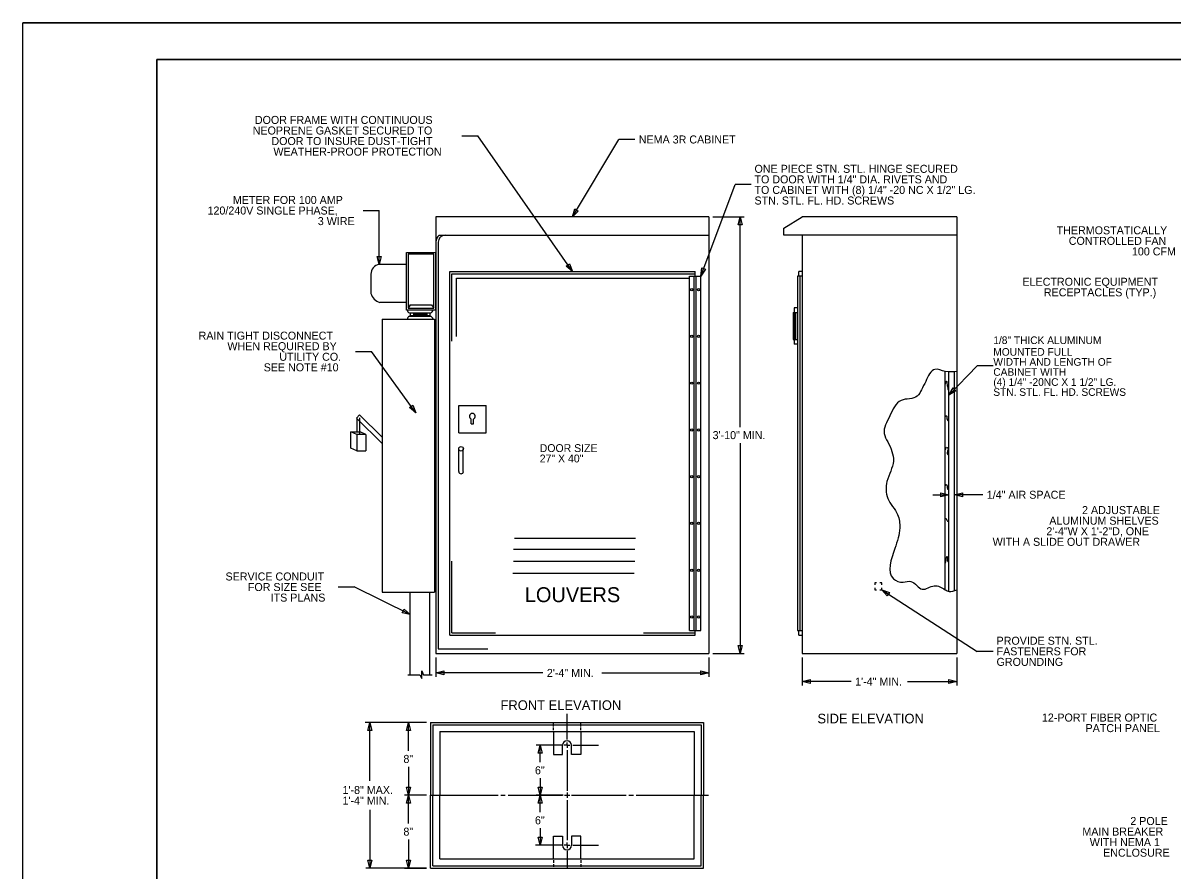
# Model space of a CAD drawing. Extents: x 507342 to 704973, y 495655 to 704964.
# Drawn here: x 507342.3 to 507816.2, y 495965.7 to 496315 of the extents above; entities that cross this region are included whole.
import ezdxf

# ---------------------------------------------------------------- set-up
doc = ezdxf.new("R2010")
doc.units = 0
doc.layers.add('1', color=7, linetype='Continuous')
doc.layers.add('41', color=7, linetype='Continuous')

msp = doc.modelspace()

# ---------------------------------------------------------------- linework, layer by layer
at = {"layer": '1'}
for p, q in [((508390.46, 496315.03), (507342.28, 496315.03)), ((507397.46, 496300.03), (507397.46, 495670.03)), ((508387.46, 496300.03), (507397.46, 496300.03)), ((507523.22, 496268.55), (507529.82, 496268.55)), ((507568.89, 496212.57), (507529.82, 496268.55)), ((507568.85, 496235.07), (507588.02, 496267.02)), ((507594.61, 496267.02), (507588.02, 496267.02)), ((507621.85, 496210.69), (507636.04, 496248.39)), ((507642.64, 496248.39), (507636.04, 496248.39)), ((507482.57, 496237.69), (507489.17, 496237.69)), ((507489.17, 496215.43), (507489.17, 496237.69)), ((507512.58, 496235.07), (507512.58, 496055.09)), ((507625.12, 496235.07), (507512.58, 496235.07)), ((507625.12, 496235.07), (507625.12, 496055.09)), ((507626.77, 496235.07), (507639.66, 496235.07)), ((507638.01, 496148.38), (507638.01, 496235.07)), ((507656.11, 496230.39), (507663.61, 496235.07)), ((507727.36, 496235.07), (507663.61, 496235.07)), ((507727.36, 496235.07), (507727.36, 496055.09)), ((507656.11, 496227.57), (507656.11, 496230.39)), ((507513.54, 496224.66), (507513.54, 496185.3)), ((507513.97, 496227.57), (507625.12, 496227.57)), ((507727.36, 496227.57), (507656.11, 496227.57)), ((507663.61, 496227.57), (507663.61, 496055.09)), ((507500.52, 496215.42), (507489.18, 496215.42)), ((507485.82, 496203.51), (507485.82, 496211.49)), ((507518.27, 496062.59), (507518.27, 496212.57)), ((507518.27, 496212.57), (507619.51, 496212.57)), ((507519.2, 496211.64), (507619.03, 496211.64)), ((507519.2, 496183.81), (507519.2, 496211.64)), ((507617.17, 496064.45), (507617.17, 496210.69)), ((507617.17, 496210.69), (507621.85, 496210.69)), ((507619.03, 496064.45), (507619.03, 496210.69)), ((507619.51, 496210.69), (507619.51, 496212.57)), ((507619.96, 496064.45), (507619.96, 496210.69)), ((507621.85, 496064.45), (507621.85, 496210.69)), ((507661.75, 496210.69), (507661.75, 496064.45)), ((507663.61, 496210.69), (507661.75, 496210.69)), ((507663.61, 496212.57), (507662.2, 496212.57)), ((507662.2, 496210.69), (507662.2, 496212.57)), ((507662.68, 496210.69), (507662.68, 496064.45)), ((507521.09, 496209.76), (507617.17, 496209.76)), ((507521.09, 496185.73), (507521.09, 496209.76)), ((507618.1, 496205.08), (507618.1, 496205.08)), ((507620.92, 496205.08), (507620.92, 496205.08)), ((507500.52, 496199.79), (507489.39, 496199.79)), ((507502.02, 496198.77), (507501.09, 496197.39)), ((507502.02, 496198.77), (507510.81, 496198.77)), ((507510.81, 496198.77), (507511.68, 496197.45)), ((507659.86, 496195.69), (507659.86, 496184.44)), ((507659.86, 496195.69), (507661.75, 496195.69)), ((507661.75, 496197.58), (507660.34, 496197.58)), ((507660.34, 496197.58), (507660.34, 496195.69)), ((507660.34, 496195.69), (507660.34, 496184.44)), ((507660.82, 496195.69), (507660.82, 496184.44)), ((507490.38, 496192.92), (507490.38, 496080.37)), ((507490.38, 496192.92), (507512.01, 496192.92)), ((507501.66, 496195.47), (507510.45, 496195.47)), ((507501.66, 496194.12), (507510.45, 496194.12)), ((507502.02, 496195.47), (507502.02, 496194.12)), ((507502.44, 496194.42), (507509.79, 496194.42)), ((507503.22, 496194.96), (507509.1, 496194.96)), ((507504.21, 496192.92), (507510.3, 496192.92)), ((507510.06, 496195.47), (507510.06, 496194.12)), ((507512.01, 496192.92), (507512.01, 496080.37)), ((507513.54, 496185.3), (507513.54, 496115.95)), ((507618.1, 496185.79), (507618.1, 496185.79)), ((507620.92, 496185.79), (507620.92, 496185.79)), ((507659.86, 496184.44), (507661.75, 496184.44)), ((507660.34, 496184.44), (507660.34, 496182.58)), ((507661.75, 496182.58), (507660.34, 496182.58)), ((507479.47, 496179.6), (507486.07, 496179.6)), ((507504.32, 496154.31), (507486.07, 496179.6)), ((507724.16, 496161.57), (507735.87, 496173.68)), ((507742.47, 496173.68), (507735.87, 496173.68)), ((507722.68, 496081.34), (507722.68, 496171.33)), ((507724.16, 496080.74), (507724.16, 496171.2)), ((507726.43, 496081.02), (507726.43, 496171.17)), ((507618.1, 496166.5), (507618.1, 496166.5)), ((507620.92, 496166.5), (507620.92, 496166.5)), ((507481.11, 496153.47), (507479.8, 496152.12)), ((507490.38, 496144.21), (507481.11, 496153.47)), ((507522.02, 496146.01), (507522.02, 496157.26)), ((507522.02, 496157.26), (507533.27, 496157.26)), ((507533.27, 496146.01), (507533.27, 496157.26)), ((507490.38, 496141.57), (507479.8, 496152.12)), ((507480, 496151.91), (507480, 496146.15)), ((507481.08, 496152.21), (507481.08, 496145.64)), ((507527.12, 496149.7), (507527.15, 496151.71)), ((507527.12, 496149.7), (507528.05, 496149.7)), ((507528.05, 496149.7), (507528.05, 496151.71)), ((507479.97, 496145.37), (507477.55, 496146.42)), ((507477.55, 496139.68), (507477.55, 496146.42)), ((507477.55, 496146.42), (507481.29, 496146.42)), ((507483.72, 496145.37), (507479.97, 496145.37)), ((507479.97, 496145.37), (507479.97, 496138.6)), ((507483.72, 496145.37), (507481.29, 496146.42)), ((507483.72, 496145.37), (507483.72, 496138.6)), ((507522.02, 496146.01), (507533.27, 496146.01)), ((507618.1, 496147.21), (507618.1, 496147.21)), ((507620.92, 496147.21), (507620.92, 496147.21)), ((507479.97, 496138.6), (507477.55, 496139.68)), ((507522.02, 496130.08), (507522.02, 496139.44)), ((507523.88, 496130.08), (507523.88, 496139.44)), ((507638.01, 496141.78), (507638.01, 496055.09)), ((507479.97, 496138.6), (507483.72, 496138.6)), ((507618.1, 496127.92), (507618.1, 496127.92)), ((507620.92, 496127.92), (507620.92, 496127.92)), ((507727.36, 496124.66), (507727.36, 496118.84)), ((507717.56, 496120.49), (507724.16, 496120.49)), ((507738.13, 496120.49), (507726.43, 496120.49)), ((507513.54, 496115.95), (507513.54, 496056.91)), ((507618.1, 496108.63), (507618.1, 496108.63)), ((507620.92, 496108.63), (507620.92, 496108.63)), ((507544.96, 496102.64), (507594.91, 496102.64)), ((507544.65, 496098.02), (507594.6, 496098.02)), ((507519.2, 496063.52), (507519.2, 496093.15)), ((507544.65, 496093.1), (507594.6, 496093.1)), ((507544.33, 496088.17), (507594.29, 496088.17)), ((507618.1, 496089.37), (507618.1, 496089.37)), ((507620.92, 496089.37), (507620.92, 496089.37)), ((507472.32, 496082.46), (507478.92, 496082.46)), ((507502.03, 496071.11), (507478.92, 496082.46)), ((507694.36, 496084.16), (507693.61, 496084.16)), ((507693.61, 496084.16), (507693.61, 496083.38)), ((507693.61, 496082.12), (507693.61, 496081.34)), ((507696.43, 496084.16), (507695.68, 496084.16)), ((507696.43, 496083.38), (507696.43, 496084.16)), ((507696.43, 496081.34), (507696.43, 496082.09)), ((507490.38, 496080.37), (507512.01, 496080.37)), ((507502.02, 496045.99), (507502.02, 496080.37)), ((507510.06, 496045.93), (507510.06, 496080.37)), ((507693.61, 496081.34), (507694.36, 496081.34)), ((507695.68, 496081.34), (507696.43, 496081.34)), ((507696.43, 496081.34), (507735.87, 496055.87)), ((507618.1, 496070.09), (507618.1, 496070.09)), ((507620.92, 496070.09), (507620.92, 496070.09)), ((507519.2, 496063.52), (507537.14, 496063.52)), ((507598.16, 496063.52), (507619.03, 496063.52)), ((507617.17, 496064.45), (507621.85, 496064.45)), ((507619.51, 496062.59), (507619.51, 496064.45)), ((507661.75, 496064.45), (507663.61, 496064.45)), ((507662.2, 496062.59), (507662.2, 496064.45)), ((507518.27, 496062.59), (507619.51, 496062.59)), ((507662.2, 496062.59), (507663.61, 496062.59)), ((507512.58, 496055.09), (507625.12, 496055.09)), ((507513.54, 496056.91), (507533.93, 496056.91)), ((507626.77, 496055.09), (507639.66, 496055.09)), ((507663.61, 496055.09), (507727.36, 496055.09)), ((507742.47, 496055.87), (507735.87, 496055.87)), ((507512.58, 496053.44), (507512.58, 496045.37)), ((507625.12, 496053.44), (507625.12, 496045.37)), ((507663.61, 496053.44), (507663.61, 496041.81)), ((507727.36, 496053.44), (507727.36, 496041.81)), ((507501, 496046.23), (507505.91, 496046.23)), ((507505.91, 496046.23), (507506.71, 496044.71)), ((507506.71, 496044.71), (507506.76, 496047.09)), ((507506.76, 496047.09), (507506.78, 496047.83)), ((507506.78, 496047.83), (507507.49, 496046.12)), ((507511.1, 496046.13), (507507.59, 496046.13)), ((507556.7, 496047.02), (507512.58, 496047.02)), ((507581.01, 496047.02), (507625.12, 496047.02)), ((507683.83, 496043.46), (507663.61, 496043.46)), ((507707.14, 496043.46), (507727.36, 496043.46)), ((507566.65, 496019.51), (507566.65, 496030.13)), ((507508.54, 496026.56), (507483.4, 496026.56)), ((507508.75, 496026.56), (507483.69, 496026.56)), ((507485.34, 496002.57), (507485.34, 496026.56)), ((507508.75, 496026.56), (507499.62, 496026.56)), ((507501.27, 496014.86), (507501.27, 496026.56)), ((507510.4, 496026.56), (507622.89, 496026.56)), ((507510.4, 496026.56), (507510.4, 495996.56)), ((507511.36, 496025.63), (507621.96, 496025.63)), ((507511.36, 496025.63), (507511.36, 495996.56)), ((507561.04, 496024.97), (507561.04, 496026.14)), ((507572.29, 496024.97), (507572.29, 496026.14)), ((507621.96, 496025.63), (507621.96, 495996.56)), ((507622.89, 496026.56), (507622.89, 495996.56)), ((507514.15, 496022.81), (507619.14, 496022.81)), ((507514.15, 496022.81), (507514.15, 495996.56)), ((507561.04, 496023.35), (507561.04, 496024.49)), ((507561.04, 496022.81), (507561.04, 496013.42)), ((507572.29, 496023.35), (507572.29, 496024.49)), ((507572.29, 496022.81), (507572.29, 496013.42)), ((507619.14, 496022.81), (507619.14, 495996.56)), ((507565, 496017.17), (507553.89, 496017.17)), ((507555.54, 496010.16), (507555.54, 496017.17)), ((507564.79, 496013.42), (507564.79, 496017.17)), ((507566.65, 496017.17), (507565.54, 496017.17)), ((507566.65, 496017.17), (507566.65, 496018.31)), ((507566.65, 496017.17), (507567.79, 496017.17)), ((507566.65, 496017.17), (507566.65, 496016.06)), ((507568.54, 496013.42), (507568.54, 496017.17)), ((507569.08, 496017.17), (507579.61, 496017.17)), ((507561.04, 496013.42), (507564.79, 496013.42)), ((507566.65, 496015.13), (507566.65, 495998.45)), ((507572.29, 496013.42), (507568.54, 496013.42)), ((507501.27, 496008.26), (507501.27, 495996.56)), ((507555.54, 496003.56), (507555.54, 495996.55)), ((507566.65, 495997.64), (507566.65, 495995.45)), ((507508.75, 495996.56), (507499.62, 495996.56)), ((507499.62, 495996.56), (507499.62, 495996.56)), ((507501.27, 495984.87), (507501.27, 495996.56)), ((507510.4, 495966.57), (507510.4, 495996.56)), ((507510.4, 495996.56), (507538.21, 495996.56)), ((507511.36, 495967.5), (507511.36, 495996.56)), ((507514.15, 495970.32), (507514.15, 495996.56)), ((507539.35, 495996.56), (507541.21, 495996.56)), ((507542.35, 495996.56), (507564.85, 495996.56)), ((507565, 495996.55), (507553.89, 495996.55)), ((507565, 495996.55), (507553.89, 495996.55)), ((507555.54, 495989.54), (507555.54, 495996.55)), ((507565.6, 495996.56), (507567.79, 495996.56)), ((507566.65, 495996.56), (507566.65, 495996.56)), ((507566.65, 495994.61), (507566.65, 495978)), ((507568.54, 495996.56), (507591.04, 495996.56)), ((507592.18, 495996.56), (507594.04, 495996.56)), ((507595.18, 495996.56), (507625.02, 495996.56)), ((507619.14, 495970.32), (507619.14, 495996.56)), ((507621.96, 495967.5), (507621.96, 495996.56)), ((507622.89, 495966.57), (507622.89, 495996.56)), ((507485.34, 495990.56), (507485.34, 495966.57)), ((507555.54, 495982.94), (507555.54, 495975.93)), ((507501.27, 495978.27), (507501.27, 495966.57)), ((507561.04, 495970.32), (507561.04, 495979.68)), ((507561.04, 495979.68), (507564.79, 495979.68)), ((507564.79, 495979.68), (507564.79, 495975.93)), ((507568.54, 495979.68), (507568.54, 495975.93)), ((507572.29, 495979.68), (507568.54, 495979.68)), ((507572.29, 495970.32), (507572.29, 495979.68)), ((507564.28, 495975.93), (507553.72, 495975.93)), ((507565, 495975.93), (507553.89, 495975.93)), ((507566.65, 495975.93), (507565.54, 495975.93)), ((507566.65, 495975.93), (507566.65, 495977.07)), ((507566.65, 495975.93), (507567.79, 495975.93)), ((507566.65, 495975.93), (507566.65, 495974.82)), ((507566.65, 495973.62), (507566.65, 495966.57)), ((507569.08, 495975.93), (507579.61, 495975.93)), ((507514.15, 495970.32), (507619.14, 495970.32)), ((507561.04, 495969.78), (507561.04, 495968.64)), ((507572.29, 495969.78), (507572.29, 495968.64)), ((507508.75, 495966.57), (507483.69, 495966.57)), ((507499.62, 495966.57), (507508.75, 495966.57)), ((507499.62, 495966.57), (507499.62, 495966.57)), ((507510.4, 495966.57), (507622.89, 495966.57)), ((507511.36, 495967.5), (507621.96, 495967.5)), ((507561.04, 495968.16), (507561.04, 495966.99)), ((507572.29, 495968.16), (507572.29, 495966.99))]:
    msp.add_line(p, q, dxfattribs=at)
for points in [[(507571.26, 496237.48), (507568.85, 496235.07), (507569.84, 496238.33)], [(507637.19, 496231.77), (507638.01, 496235.07), (507638.84, 496231.77)], [(507500.52, 496196.64), (507500.52, 496220.43), (507512.4, 496220.43), (507512.4, 496196.64)], [(507501.12, 496219.68), (507501.12, 496197.36), (507511.68, 496197.36), (507511.68, 496219.68)], [(507489.99, 496218.73), (507489.17, 496215.43), (507488.34, 496218.73)], [(507567.68, 496215.75), (507568.89, 496212.57), (507566.33, 496214.81)], [(507623.79, 496213.48), (507621.85, 496210.69), (507622.24, 496214.06)], [(507727.05, 496163.37), (507724.16, 496161.57), (507725.86, 496164.52)], [(507503.06, 496157.47), (507504.32, 496154.31), (507501.72, 496156.5)], [(507720.86, 496121.31), (507724.16, 496120.49), (507720.86, 496119.66)], [(507729.73, 496119.66), (507726.43, 496120.49), (507729.73, 496121.31)], [(507698.75, 496078.85), (507696.43, 496081.34), (507699.65, 496080.24)], [(507499.43, 496073.3), (507502.03, 496071.11), (507498.71, 496071.82)], [(507638.84, 496058.39), (507638.01, 496055.09), (507637.19, 496058.39)], [(507515.88, 496046.2), (507512.58, 496047.02), (507515.88, 496047.85)], [(507621.82, 496047.85), (507625.12, 496047.02), (507621.82, 496046.2)], [(507666.91, 496042.63), (507663.61, 496043.46), (507666.91, 496044.28)], [(507724.06, 496044.28), (507727.36, 496043.46), (507724.06, 496042.63)], [(507484.51, 496023.26), (507485.34, 496026.56), (507486.16, 496023.26)], [(507500.44, 496023.26), (507501.27, 496026.56), (507502.09, 496023.26)], [(507554.71, 496013.87), (507555.54, 496017.17), (507556.36, 496013.87)], [(507502.09, 495999.86), (507501.27, 495996.56), (507500.44, 495999.86)], [(507556.36, 495999.85), (507555.54, 495996.55), (507554.71, 495999.85)], [(507500.44, 495993.26), (507501.27, 495996.56), (507502.09, 495993.26)], [(507554.71, 495993.25), (507555.54, 495996.55), (507556.36, 495993.25)], [(507556.36, 495979.23), (507555.54, 495975.93), (507554.71, 495979.23)], [(507486.16, 495969.87), (507485.34, 495966.57), (507484.51, 495969.87)], [(507502.09, 495969.87), (507501.27, 495966.57), (507500.44, 495969.87)]]:
    msp.add_lwpolyline(points, close=True, dxfattribs=at)
for centre, radius in [((507618.1, 496205.07), 0.469), ((507620.92, 496205.07), 0.469), ((507618.1, 496185.79), 0.469), ((507620.92, 496185.79), 0.469), ((507618.1, 496166.5), 0.469), ((507620.92, 496166.5), 0.469), ((507618.1, 496147.22), 0.469), ((507620.92, 496147.22), 0.469), ((507522.96, 496139.45), 0.937), ((507618.1, 496127.93), 0.469), ((507620.92, 496127.93), 0.469), ((507618.1, 496108.65), 0.469), ((507620.92, 496108.65), 0.469), ((507618.1, 496089.36), 0.469), ((507620.92, 496089.36), 0.469), ((507618.1, 496070.08), 0.469), ((507620.92, 496070.08), 0.469)]:
    msp.add_circle(centre, radius, dxfattribs=at)
for centre, radius, start, end in [((507516.35, 496224.67), 3.75, 129.3398, 180), ((507516.35, 496224.67), 2.81, 90, 180), ((507489.72, 496211.56), 3.91, 98.0441, 181.2205), ((507491.1, 496205.03), 5.51, 196.1071, 252.0704), ((507502.12, 496196.71), 1.32, 181.1337, 249.1612), ((507509.89, 496196.92), 1.54, 291.6587, 351.4146), ((507502.12, 496192.88), 1.32, 110.8388, 178.8663), ((507509.89, 496192.68), 1.54, 8.5854, 68.3413), ((507527.6, 496152.82), 1.19, 291.9766, 248.0314), ((507522.96, 496130.08), 0.937, 180, 0), ((507566.66, 496017.18), 1.87, 0, 180), ((507566.66, 495975.94), 1.87, 180, 0)]:
    msp.add_arc(centre, radius, start, end, dxfattribs=at)
for points in [[(507727.36, 496171.33), (507722.68, 496171.33), (507718.39, 496172.2), (507714.61, 496167.25), (507712.87, 496163.77), (507711.13, 496161.16), (507704.44, 496159.39), (507699.79, 496153), (507697.48, 496145.74), (507698.92, 496142.26), (507701.26, 496134.4), (507698.62, 496125.97), (507698.92, 496119.01), (507703, 496112.32), (507703.87, 496106.8), (507701.83, 496098.37), (507701.26, 496085.86), (507705.31, 496084.43), (507708.52, 496084.73), (507713.17, 496081.52), (507718.12, 496082.96), (507722.68, 496081.34), (507724.21, 496080.65), (507727.36, 496081.34)], [(507722.71, 496166.05), (507722.8, 496166.71), (507723.16, 496167.34), (507723.31, 496166.89), (507723.4, 496165.84), (507723.76, 496164.19), (507723.91, 496163.56), (507724.16, 496163.83)], [(507722.65, 496152.46), (507722.83, 496153), (507722.98, 496153.09), (507723.25, 496152.85), (507723.25, 496152.16), (507723.55, 496151.41), (507723.73, 496151.14), (507724.16, 496151.76)], [(507722.59, 496138.81), (507722.89, 496139.56), (507723.13, 496140.07), (507723.7, 496139.77), (507723.58, 496138.42), (507723.85, 496136.98), (507724.16, 496136.98)], [(507722.71, 496124.11), (507722.86, 496124.65), (507722.92, 496124.77), (507723.28, 496124.41), (507723.4, 496123.72), (507723.52, 496123.06), (507723.7, 496122.73), (507724.16, 496123.1)], [(507722.68, 496110.37), (507722.74, 496110.55), (507722.89, 496110.67), (507723.13, 496110.46), (507723.28, 496110.07), (507723.55, 496109.62), (507724.03, 496109.77), (507724.16, 496109.98)], [(507722.68, 496092.16), (507722.77, 496092.55), (507722.92, 496093.12), (507723.01, 496093.51), (507723.07, 496094.17), (507723.28, 496094.89), (507723.4, 496095.01), (507723.58, 496094.77), (507723.61, 496094.02), (507723.61, 496093.51), (507723.67, 496093.06), (507723.82, 496092.82), (507723.91, 496092.76), (507724.06, 496092.91), (507724.16, 496093.13)]]:
    msp.add_spline(points, degree=3, dxfattribs=at)
at = {"layer": '41'}
for points in [[(507342.28, 496315.03), (508390.46, 496315.03), (508390.46, 495655.03), (507342.28, 495655.03)], [(507397.46, 496300.03), (508387.46, 496300.03), (508387.46, 495670.03), (507397.46, 495670.03)]]:
    msp.add_lwpolyline(points, close=True, dxfattribs=at)

# ---------------------------------------------------------------- texts
at = {"layer": '1'}
for s, height, p in [('DOOR FRAME WITH CONTINUOUS', 3.2997, (507437.92, 496273.4)), ('NEOPRENE GASKET SECURED TO', 3.2997, (507437.03, 496269.04)), ('DOOR TO INSURE DUST-TIGHT', 3.2997, (507444.74, 496264.69)), ('NEMA 3R CABINET', 3.2997, (507596.26, 496265.34)), ('WEATHER-PROOF PROTECTION', 3.2997, (507445.57, 496260.33)), ('ONE PIECE STN. STL. HINGE SECURED', 3.2997, (507643.98, 496253.24)), ('TO DOOR WITH 1/4" DIA. RIVETS AND', 3.2997, (507643.98, 496248.89)), ('TO CABINET WITH (8) 1/4" -20 NC X 1/2" LG.', 3.2997, (507643.98, 496244.53)), ('METER FOR 100 AMP', 3.2997, (507428.84, 496240.4)), ('STN. STL. FL. HD. SCREWS', 3.2997, (507643.98, 496240.17)), (' 120/240V SINGLE PHASE,', 3.2997, (507417.17, 496236.04)), ('3 WIRE', 3.3, (507463.87, 496231.68)), ('THERMOSTATICALLY', 3.2997, (507768.59, 496227.89)), ('CONTROLLED FAN', 3.2997, (507773.59, 496223.54)), ('100 CFM', 3.3, (507799.63, 496219.18)), ('ELECTRONIC EQUIPMENT', 3.2997, (507754.49, 496206.67)), ('RECEPTACLES (TYP.)', 3.2997, (507763.32, 496202.31)), ('RAIN TIGHT DISCONNECT', 3.2997, (507414.72, 496184.45)), ('WHEN REQUIRED BY', 3.2997, (507426.59, 496180.1)), ('1/8" THICK ALUMINUM', 3.1347, (507742.47, 496182.64)), ('UTILITY CO.', 3.2997, (507448, 496175.74)), ('WIDTH AND LENGTH OF', 3.1347, (507742.47, 496173.68)), ('MOUNTED FULL', 3.1347, (507742.47, 496177.82)), ('SEE NOTE #10', 3.2997, (507441.55, 496171.38)), ('CABINET WITH ', 3.1347, (507742.47, 496169.54)), ('(4) 1/4" -20NC X 1 1/2" LG.', 3.1348, (507742.47, 496165.4)), ('STN. STL. FL. HD. SCREWS', 3.1348, (507742.47, 496161.26)), ('3\'-10" MIN.', 3.2997, (507626.7, 496143.43)), ('DOOR SIZE', 3.24, (507555.4, 496138.1)), ('27" X 40"', 3.24, (507555.4, 496133.82)), ('1/4" AIR SPACE', 3.2997, (507739.78, 496118.84)), ('2 ADJUSTABLE', 3.2997, (507779.07, 496112.51)), ('ALUMINUM SHELVES', 3.2997, (507765.56, 496108.15)), ('2\'-4"W X 1\'-2"D, ONE', 3.2997, (507764.35, 496103.79)), ('WITH A SLIDE OUT DRAWER', 3.2997, (507742.19, 496099.43)), ('SERVICE CONDUIT', 3.2997, (507425.82, 496085.14)), ('FOR SIZE SEE', 3.2997, (507435.04, 496080.78)), ('LOUVERS', 6.156, (507549.25, 496076.2)), ('ITS PLANS', 3.3, (507444.43, 496076.43)), ('PROVIDE STN. STL.', 3.2997, (507743.81, 496058.64)), ('FASTENERS FOR ', 3.2997, (507743.81, 496054.28)), ('GROUNDING', 3.3, (507743.81, 496049.92)), ('2\'-4" MIN.', 3.3, (507558.35, 496045.37)), ('1\'-4" MIN.', 3.3, (507685.48, 496041.81)), ('FRONT ELEVATION', 3.9897, (507539.23, 496031.74)), ('SIDE ELEVATION', 3.9897, (507669.94, 496026.2)), ('12-PORT FIBER OPTIC', 3.2997, (507762.51, 496026.96)), ('PATCH PANEL', 3.2997, (507780.51, 496022.6)), ('8"', 3.3, (507499.18, 496009.91)), ('6"', 3.3, (507553.43, 496005.21)), ('1\'-8" MAX.', 3.3, (507474.06, 495997.09)), ('1\'-4" MIN.', 3.3, (507474.06, 495992.74)), ('6"', 3.3, (507553.43, 495984.59)), ('2 POLE', 3.3, (507798.98, 495984.3)), ('8"', 3.3, (507499.18, 495979.92)), ('MAIN BREAKER', 3.2997, (507779.21, 495979.94)), ('WITH NEMA 1', 3.2997, (507782.25, 495975.58)), ('ENCLOSURE', 3.3, (507787.74, 495971.23))]:
    msp.add_text(s, height=height, dxfattribs=at).set_placement(p)

doc.saveas('drawing.dxf')
